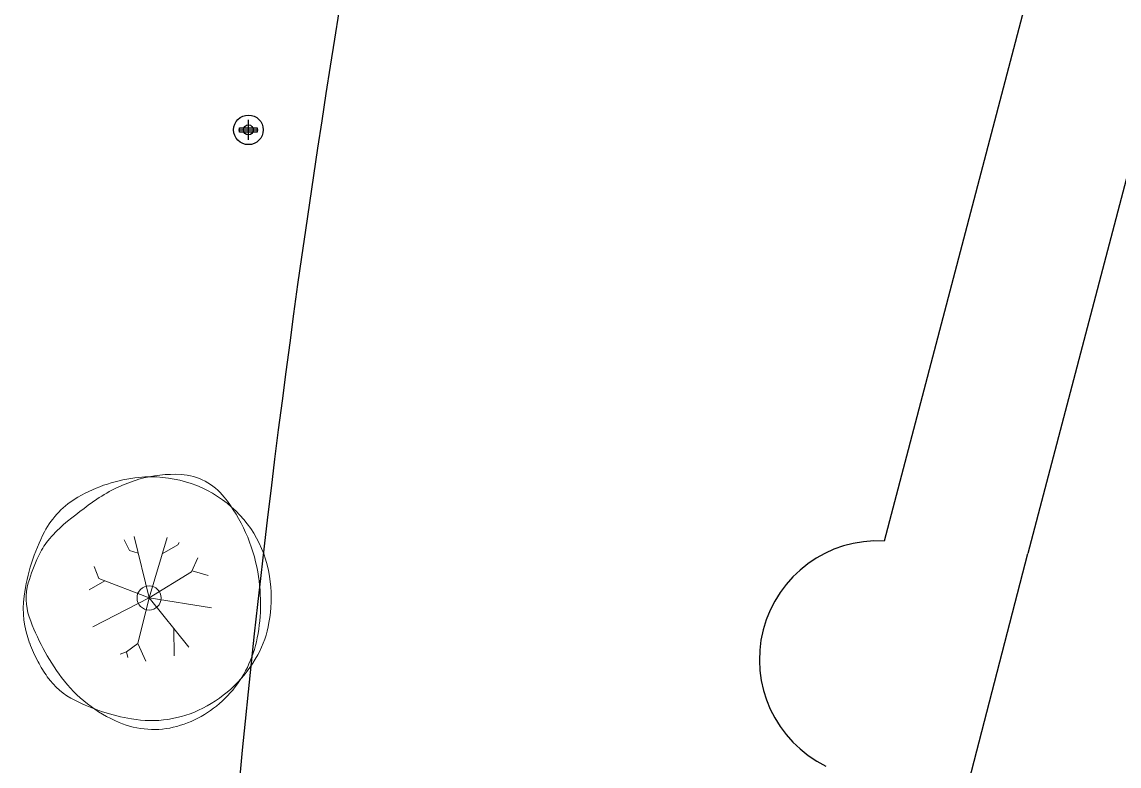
# Model space of a CAD drawing. Extents: x 2080 to 102399, y 2071 to 93424.
# Drawn here: x 82735 to 83291, y 80281 to 80658 of the extents above; entities that cross this region are included whole.
import ezdxf

# ---------------------------------------------------------------- set-up
doc = ezdxf.new("R2010")
doc.units = 0
doc.header["$LTSCALE"] = 20
doc.header["$MEASUREMENT"] = 0
doc.header["$PDMODE"] = 34
doc.header["$PDSIZE"] = 5
doc.layers.add('DIMLINE', color=254, linetype='Continuous')
doc.layers.add('ELEC', color=11, linetype='Continuous')
doc.layers.add('tree', color=60, linetype='Continuous', lineweight=0)

# ---------------------------------------------------------------- blocks, each defined once
blk = doc.blocks.new('T3')
at = {"color": 3, "linetype": 'Continuous'}
blk.add_circle((0.0075, -0.0006), 0.0467, dxfattribs=at)
for centre, radius, start, end in [((0.1024, -0.0008), 0.4778, 86.5891, 106.3683), ((0.0157, -0.0047), 0.472, 51.5393, 95.7734), ((0.1171, 0.2465), 0.2301, 38.2099, 86.5855), ((0.0278, -0.1235), 0.5914, 95.7743, 119.9478), ((0.1287, -0.0904), 0.5712, 106.3689, 124.4478), ((-0.1006, 0.0992), 0.3344, 119.9475, 152.2845), ((-0.2125, -0.013), 0.6496, 9.9831, 38.21), ((0.7005, -0.9241), 1.5821, 124.4458, 130.3031), ((0.0312, 0.0148), 0.4471, 6.0223, 51.5393), ((0.263, -0.0918), 0.745, 152.2851, 172.4004), ((-0.029, -0.0639), 0.4542, 130.3005, 141.2454), ((-0.1535, 0.036), 0.2946, 141.2444, 154.9906), ((0.2312, -0.1435), 0.7191, 154.9924, 163.7785), ((-0.2858, -0.0259), 0.724, 358.8883, 9.9833), ((-0.2526, -0.0027), 0.2152, 163.7797, 199.3828), ((-0.0951, 0.0014), 0.5742, 350.2301, 6.0232), ((-0.1071, -0.0424), 0.3717, 172.3996, 201.0285), ((-0.198, -0.0276), 0.6362, 347.0493, 358.8877), ((0.3677, 0.2155), 0.8728, 199.3819, 216.8466), ((0.0738, -0.0277), 0.4027, 331.3474, 350.2303), ((0.1608, 0.0605), 0.6586, 201.0235, 207.8216), ((-0.0191, -0.0688), 0.4527, 316.7622, 347.0499), ((0.0248, -0.0113), 0.5049, 207.8204, 215.5805), ((-0.0112, 0.0188), 0.4996, 296.8801, 331.348), ((-0.1491, -0.1357), 0.2911, 215.5851, 243.3801), ((0.1028, 0.0169), 0.5417, 216.8467, 247.0462), ((0.0032, -0.0897), 0.4221, 285.3686, 316.7631), ((0.0747, 0.311), 0.7907, 243.3844, 260.1468), ((0.015, -0.0329), 0.4417, 260.1457, 296.8807), ((0.0246, -0.1677), 0.3412, 247.0472, 285.3699)]:
    blk.add_arc(centre, radius, start, end, dxfattribs=at)
blk = doc.blocks.new('A$C1D8D08D8')
at = {"color": 102}
for p, q in [((-254.5, -392.7), (-259.7, -382.1)), ((-235.3, -439.1), (-250.1, -378.9)), ((-235.3, -439.1), (-217.6, -379.7)), ((-222.4, -395.8), (-207, -386.9)), ((-207, -386.9), (-205.8, -384.6)), ((-246.1, -395.3), (-254.5, -392.7)), ((-284.7, -420), (-289.2, -408.4)), ((-193.7, -413.6), (-187.5, -399.7)), ((-235.3, -439.1), (-193.7, -413.6)), ((-193.2, -412.5), (-177.5, -417.1)), ((-177.5, -417.1), (-177.4, -417.1)), ((-278.7, -422.3), (-293.9, -431)), ((-235.3, -439.1), (-284.7, -420)), ((-235.3, -439.1), (-290.5, -467.2)), ((-235.3, -439.1), (-246.4, -483.8)), ((-235.3, -439.1), (-174.1, -448.7)), ((-235.3, -439.1), (-196.4, -487.3)), ((-211.2, -469), (-210.6, -495.9)), ((-257.4, -491.9), (-263.7, -494.2)), ((-246.4, -483.8), (-257.4, -491.9)), ((-257.4, -491.9), (-256, -497.5)), ((-246.4, -483.8), (-238.5, -501))]:
    blk.add_line(p, q, dxfattribs=at)
at = {"color": 102, "xscale": 253.5657267839997, "yscale": 253.5657267839997, "zscale": 253.5657267839997}
blk.add_blockref('T3', (-237.2, -438.9), dxfattribs=at)
blk = doc.blocks.new('A$C16A84746')
at = {"layer": 'ELEC'}
blk.add_lwpolyline([(14.9, 44.1), (61.5, 44.1), (61.5, 32.9), (14.9, 32.9)], close=True, dxfattribs=at)
blk.add_circle((38.5, 38.5), 38.5, dxfattribs=at)

msp = doc.modelspace()

# ---------------------------------------------------------------- linework, layer by layer
at = {"linetype": 'Continuous', "ltscale": 0.5}
msp.add_line((83007.654, 79472.58), (83244.967, 80388.536), dxfattribs=at)
for points in [[(83970.077, 82512.157), (83835.635, 82158.13), (83502.571, 81299.078), (83436.376, 81116.814), (83244.967, 80388.536)], [(83330.477, 80997.138), (83172.169, 80394.801)]]:
    msp.add_lwpolyline(points, dxfattribs=at)
for centre, radius, start, end in [((89112.214, 79651.685), 6297.946, 163.8976835, 172.0325039), ((88635.288, 79719.044), 5816.286, 172.0384343, 181.3950176), ((83169.009, 80334.823), 60.061, 86.98438, 244.00695)]:
    msp.add_arc(centre, radius, start, end, dxfattribs=at)
at = {"layer": 'DIMLINE', "linetype": 'Continuous'}
msp.add_point((82850.122, 80603.041), dxfattribs=at)

# ---------------------------------------------------------------- block references
at = {"layer": 'ELEC', "linetype": 'Continuous', "ltscale": 0.5, "xscale": 0.1943999999930384, "yscale": 0.1943999999930384, "zscale": 0.1943999999930384}
msp.add_blockref('A$C16A84746', (82842.643, 80595.561), dxfattribs=at)
at = {"layer": 'tree', "linetype": 'Continuous', "ltscale": 0.5, "xscale": 0.5170093044725945, "yscale": 0.5170093044725945, "zscale": 0.5170093044725945}
msp.add_blockref('A$C1D8D08D8', (82921.466, 80592.977), dxfattribs=at)

doc.saveas('drawing.dxf')
